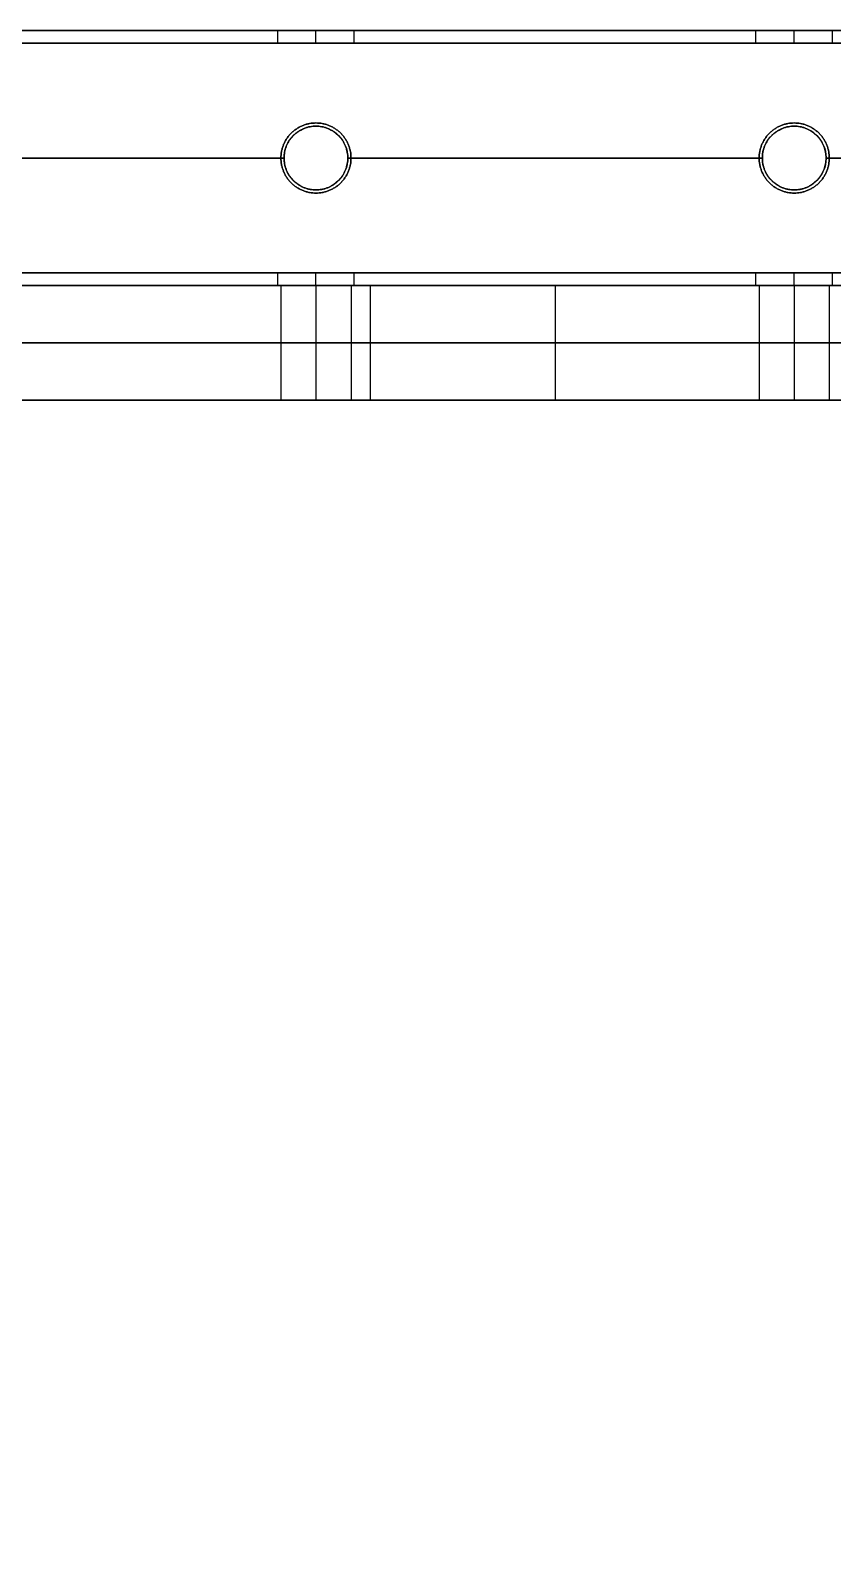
# Model space of a CAD drawing. Header units: millimetres. Extents: x -6529 to 809, y -8611 to 207.
# Drawn here: x -381.2 to -255.5, y -7534.5 to -7295 of the extents above; entities that cross this region are included whole.
import ezdxf

# ---------------------------------------------------------------- set-up
doc = ezdxf.new("R2010")
doc.units = ezdxf.units.MM
doc.header["$MEASUREMENT"] = 0
doc.layers.add('platen', color=7, linetype='Continuous', true_color=0x007f00)
doc.layers.add('staal', color=5, linetype='Continuous', true_color=0x0000ff)

# ---------------------------------------------------------------- blocks, each defined once
blk = doc.blocks.new('plaat base')
at = {"layer": 'platen'}
for p, q in [((58, -600), (1258, -600)), ((58, -600, 18), (1258, -600, 18)), ((170.5, -1232.5), (170.5, -1232.5, 18)), ((245.5, -1232.5), (245.5, -1232.5, 18)), ((165, -1238), (165, -1238, 18)), ((176, -1238), (176, -1238, 18)), ((240, -1238), (240, -1238, 18)), ((251, -1238), (251, -1238, 18)), ((170.5, -1243.5), (170.5, -1243.5, 18)), ((245.5, -1243.5), (245.5, -1243.5, 18))]:
    blk.add_line(p, q, dxfattribs=at)
for points in [[(358, 0), (179, 0), (0, 0)], [(358, 0, 18), (179, 0, 18), (0, 0, 18)], [(358, 0, 9), (179, 0, 9), (0, 0, 9)], [(179, 0), (179, 0, 9), (179, 0, 18)], [(58, -1258), (208, -1258), (358, -1258)], [(58, -1258, 18), (208, -1258, 18), (358, -1258, 18)], [(58, -1258, 9), (208, -1258, 9), (358, -1258, 9)], [(208, -1258), (208, -1258, 9), (208, -1258, 18)]]:
    blk.add_open_spline(points, degree=2, dxfattribs=at)
for points in [[(170.5, -1243.5), (165, -1243.5), (165, -1238), (165, -1232.5), (170.5, -1232.5), (176, -1232.5), (176, -1238), (176, -1243.5), (170.5, -1243.5)], [(170.5, -1243.5, 18), (165, -1243.5, 18), (165, -1238, 18), (165, -1232.5, 18), (170.5, -1232.5, 18), (176, -1232.5, 18), (176, -1238, 18), (176, -1243.5, 18), (170.5, -1243.5, 18)], [(245.5, -1243.5), (240, -1243.5), (240, -1238), (240, -1232.5), (245.5, -1232.5), (251, -1232.5), (251, -1238), (251, -1243.5), (245.5, -1243.5)], [(245.5, -1243.5, 18), (240, -1243.5, 18), (240, -1238, 18), (240, -1232.5, 18), (245.5, -1232.5, 18), (251, -1232.5, 18), (251, -1238, 18), (251, -1243.5, 18), (245.5, -1243.5, 18)]]:
    blk.add_rational_spline(points, [1, 0.707106781187, 1, 0.707106781187, 1, 0.707106781187, 1, 0.707106781187, 1], degree=2, knots=[-31.415927, -31.415927, -31.415927, -23.561945, -23.561945, -15.707963, -15.707963, -7.853982, -7.853982, 0, 0, 0], dxfattribs=at)
blk = doc.blocks.new('plaat laag')
at = {"layer": 'platen'}
for p, q in [((-3.52, -1064.99, -38), (14.48, -1065.05, -38)), ((-3.54, -1070.49, -43.5), (14.46, -1070.55, -43.5)), ((-3.54, -1070.49, -32.5), (14.46, -1070.55, -32.5)), ((-3.56, -1075.99, -38), (14.44, -1076.05, -38)), ((-3.77, -1139.99, -38), (14.23, -1140.05, -38)), ((-3.79, -1145.49, -43.5), (14.21, -1145.55, -43.5)), ((-3.79, -1145.49, -32.5), (14.21, -1145.55, -32.5)), ((-3.81, -1150.99, -38), (14.19, -1151.05, -38))]:
    blk.add_line(p, q, dxfattribs=at)
for points in [[(-0.19, -58, 300), (-2.18, -658, 300), (-4.16, -1257.99, 300)], [(17.81, -58.06, 300), (15.82, -658.06, 300), (13.84, -1258.05, 300)], [(-3.17, -957.99, 600), (-3.76, -1136.99, 600), (-4.35, -1315.99, 600)], [(-4.16, -1257.99, -58), (-3.66, -1107.99, -58), (-3.17, -957.99, -58)], [(5.83, -958.02, 600), (5.24, -1137.02, 600), (4.65, -1316.02, 600)], [(4.84, -1258.02, -58), (5.34, -1108.02, -58), (5.83, -958.02, -58)], [(14.83, -958.05, 600), (14.24, -1137.05, 600), (13.65, -1316.05, 600)], [(13.84, -1258.05, -58), (14.34, -1108.05, -58), (14.83, -958.05, -58)], [(-3.66, -1107.99, -58), (5.34, -1108.02, -58), (14.34, -1108.05, -58)], [(-3.76, -1136.99, 600), (5.24, -1137.02, 600), (14.24, -1137.05, 600)]]:
    blk.add_open_spline(points, degree=2, dxfattribs=at)
for points in [[(-3.54, -1070.49, -43.5), (-3.56, -1075.99, -43.5), (-3.56, -1075.99, -38), (-3.56, -1075.99, -32.5), (-3.54, -1070.49, -32.5), (-3.52, -1064.99, -32.5), (-3.52, -1064.99, -38), (-3.52, -1064.99, -43.5), (-3.54, -1070.49, -43.5)], [(14.46, -1070.55, -43.5), (14.44, -1076.05, -43.5), (14.44, -1076.05, -38), (14.44, -1076.05, -32.5), (14.46, -1070.55, -32.5), (14.48, -1065.05, -32.5), (14.48, -1065.05, -38), (14.48, -1065.05, -43.5), (14.46, -1070.55, -43.5)], [(-3.79, -1145.49, -43.5), (-3.81, -1150.99, -43.5), (-3.81, -1150.99, -38), (-3.81, -1150.99, -32.5), (-3.79, -1145.49, -32.5), (-3.77, -1139.99, -32.5), (-3.77, -1139.99, -38), (-3.77, -1139.99, -43.5), (-3.79, -1145.49, -43.5)], [(14.21, -1145.55, -43.5), (14.19, -1151.05, -43.5), (14.19, -1151.05, -38), (14.19, -1151.05, -32.5), (14.21, -1145.55, -32.5), (14.23, -1140.05, -32.5), (14.23, -1140.05, -38), (14.23, -1140.05, -43.5), (14.21, -1145.55, -43.5)]]:
    blk.add_rational_spline(points, [1, 0.707106781187, 1, 0.707106781187, 1, 0.707106781187, 1, 0.707106781187, 1], degree=2, knots=[-31.415927, -31.415927, -31.415927, -23.561945, -23.561945, -15.707963, -15.707963, -7.853982, -7.853982, 0, 0, 0], dxfattribs=at)
blk = doc.blocks.new('top plaat')
at = {"layer": 'platen'}
for p, q in [((170.5, 25.5), (170.5, 25.5, 18)), ((245.5, 25.5), (245.5, 25.5, 18)), ((165, 20), (165, 20, 18)), ((176, 20), (176, 20, 18)), ((240, 20), (240, 20, 18)), ((251, 20), (251, 20, 18)), ((170.5, 14.5), (170.5, 14.5, 18)), ((245.5, 14.5), (245.5, 14.5, 18))]:
    blk.add_line(p, q, dxfattribs=at)
for points in [[(658, 40), (349, 40), (40, 40)], [(658, 40, 18), (349, 40, 18), (40, 40, 18)], [(658, 40, 9), (349, 40, 9), (40, 40, 9)]]:
    blk.add_open_spline(points, degree=2, dxfattribs=at)
for points, knots in [([(170.5, 25.5), (176, 25.5), (176, 20), (176, 14.5), (170.5, 14.5), (165, 14.5), (165, 20), (165, 25.5), (170.5, 25.5)], [-31.415927, -31.415927, -31.415927, -23.561945, -23.561945, -15.707963, -15.707963, -7.853982, -7.853982, 0, 0, 0]), ([(170.5, 25.5, 18), (176, 25.5, 18), (176, 20, 18), (176, 14.5, 18), (170.5, 14.5, 18), (165, 14.5, 18), (165, 20, 18), (165, 25.5, 18), (170.5, 25.5, 18)], [-31.415927, -31.415927, -31.415927, -23.561945, -23.561945, -15.707963, -15.707963, -7.853982, -7.853982, 0, 0, 0]), ([(170.5, 25.5, 9), (165, 25.5, 9), (165, 20, 9), (165, 14.5, 9), (170.5, 14.5, 9), (176, 14.5, 9), (176, 20, 9), (176, 25.5, 9), (170.5, 25.5, 9)], [0, 0, 0, 7.853982, 7.853982, 15.707963, 15.707963, 23.561945, 23.561945, 31.415927, 31.415927, 31.415927]), ([(245.5, 25.5), (251, 25.5), (251, 20), (251, 14.5), (245.5, 14.5), (240, 14.5), (240, 20), (240, 25.5), (245.5, 25.5)], [-31.415927, -31.415927, -31.415927, -23.561945, -23.561945, -15.707963, -15.707963, -7.853982, -7.853982, 0, 0, 0]), ([(245.5, 25.5, 18), (251, 25.5, 18), (251, 20, 18), (251, 14.5, 18), (245.5, 14.5, 18), (240, 14.5, 18), (240, 20, 18), (240, 25.5, 18), (245.5, 25.5, 18)], [-31.415927, -31.415927, -31.415927, -23.561945, -23.561945, -15.707963, -15.707963, -7.853982, -7.853982, 0, 0, 0]), ([(245.5, 25.5, 9), (240, 25.5, 9), (240, 20, 9), (240, 14.5, 9), (245.5, 14.5, 9), (251, 14.5, 9), (251, 20, 9), (251, 25.5, 9), (245.5, 25.5, 9)], [0, 0, 0, 7.853982, 7.853982, 15.707963, 15.707963, 23.561945, 23.561945, 31.415927, 31.415927, 31.415927])]:
    blk.add_rational_spline(points, [1, 0.707106781187, 1, 0.707106781187, 1, 0.707106781187, 1, 0.707106781187, 1], degree=2, knots=knots, dxfattribs=at)

msp = doc.modelspace()

# ---------------------------------------------------------------- linework, layer by layer
at = {"layer": 'staal'}
for p, q in [((-342.47, -7297, 1972), (-342.47, -7295, 1972)), ((-342.47, -7297, 20), (-342.47, -7295, 20)), ((-342.47, -7297, 696), (-342.47, -7295, 696)), ((-336.47, -7297, 1978), (-336.47, -7295, 1978)), ((-336.47, -7297, 1966), (-336.47, -7295, 1966)), ((-336.47, -7297, 26), (-336.47, -7295, 26)), ((-336.47, -7297, 14), (-336.47, -7295, 14)), ((-336.47, -7297, 702), (-336.47, -7295, 702)), ((-336.47, -7297, 690), (-336.47, -7295, 690)), ((-330.47, -7297, 1972), (-330.47, -7295, 1972)), ((-330.47, -7297, 20), (-330.47, -7295, 20)), ((-330.47, -7297, 696), (-330.47, -7295, 696)), ((-267.47, -7297, 1972), (-267.47, -7295, 1972)), ((-267.47, -7297, 20), (-267.47, -7295, 20)), ((-267.47, -7297, 696), (-267.47, -7295, 696)), ((-261.47, -7297, 1978), (-261.47, -7295, 1978)), ((-261.47, -7297, 1966), (-261.47, -7295, 1966)), ((-261.47, -7297, 26), (-261.47, -7295, 26)), ((-261.47, -7297, 14), (-261.47, -7295, 14)), ((-261.47, -7297, 702), (-261.47, -7295, 702)), ((-261.47, -7297, 690), (-261.47, -7295, 690)), ((-255.47, -7297, 20), (-255.47, -7295, 20)), ((-336.47, -7310, 1990), (-336.47, -7310, 1992)), ((-336.47, -7310, 1952), (-336.47, -7310, 1954)), ((-336.47, -7310, 38), (-336.47, -7310, 40)), ((-336.47, -7310), (-336.47, -7310, 2)), ((-336.47, -7310, 714), (-336.47, -7310, 716)), ((-336.47, -7310, 676), (-336.47, -7310, 678)), ((-261.47, -7310, 1990), (-261.47, -7310, 1992)), ((-261.47, -7310, 1952), (-261.47, -7310, 1954)), ((-261.47, -7310, 38), (-261.47, -7310, 40)), ((-261.47, -7310), (-261.47, -7310, 2)), ((-261.47, -7310, 714), (-261.47, -7310, 716)), ((-261.47, -7310, 676), (-261.47, -7310, 678)), ((-341.47, -7315, 1990), (-341.47, -7315, 1992)), ((-341.47, -7315, 1952), (-341.47, -7315, 1954)), ((-341.47, -7315, 38), (-341.47, -7315, 40)), ((-341.47, -7315), (-341.47, -7315, 2)), ((-341.47, -7315, 714), (-341.47, -7315, 716)), ((-341.47, -7315, 676), (-341.47, -7315, 678)), ((-331.47, -7315, 1990), (-331.47, -7315, 1992)), ((-331.47, -7315, 1952), (-331.47, -7315, 1954)), ((-331.47, -7315, 38), (-331.47, -7315, 40)), ((-331.47, -7315), (-331.47, -7315, 2)), ((-331.47, -7315, 714), (-331.47, -7315, 716)), ((-331.47, -7315, 676), (-331.47, -7315, 678)), ((-266.47, -7315, 1990), (-266.47, -7315, 1992)), ((-266.47, -7315, 1952), (-266.47, -7315, 1954)), ((-266.47, -7315, 38), (-266.47, -7315, 40)), ((-266.47, -7315), (-266.47, -7315, 2)), ((-266.47, -7315, 714), (-266.47, -7315, 716)), ((-266.47, -7315, 676), (-266.47, -7315, 678)), ((-256.47, -7315, 1990), (-256.47, -7315, 1992)), ((-256.47, -7315, 1952), (-256.47, -7315, 1954)), ((-256.47, -7315, 38), (-256.47, -7315, 40)), ((-256.47, -7315), (-256.47, -7315, 2)), ((-256.47, -7315, 714), (-256.47, -7315, 716)), ((-256.47, -7315, 676), (-256.47, -7315, 678)), ((-336.47, -7320, 1952), (-336.47, -7320, 1954)), ((-336.47, -7320, 1990), (-336.47, -7320, 1992)), ((-336.47, -7320), (-336.47, -7320, 2)), ((-336.47, -7320, 38), (-336.47, -7320, 40)), ((-336.47, -7320, 676), (-336.47, -7320, 678)), ((-336.47, -7320, 714), (-336.47, -7320, 716)), ((-261.47, -7320, 1952), (-261.47, -7320, 1954)), ((-261.47, -7320, 1990), (-261.47, -7320, 1992)), ((-261.47, -7320), (-261.47, -7320, 2)), ((-261.47, -7320, 38), (-261.47, -7320, 40)), ((-261.47, -7320, 676), (-261.47, -7320, 678)), ((-261.47, -7320, 714), (-261.47, -7320, 716)), ((-342.47, -7335, 1972), (-342.47, -7333, 1972)), ((-342.47, -7335, 20), (-342.47, -7333, 20)), ((-342.47, -7335, 696), (-342.47, -7333, 696)), ((-336.47, -7335, 1978), (-336.47, -7333, 1978)), ((-336.47, -7335, 1966), (-336.47, -7333, 1966)), ((-336.47, -7335, 26), (-336.47, -7333, 26)), ((-336.47, -7335, 14), (-336.47, -7333, 14)), ((-336.47, -7335, 702), (-336.47, -7333, 702)), ((-336.47, -7335, 690), (-336.47, -7333, 690)), ((-330.47, -7335, 1972), (-330.47, -7333, 1972)), ((-330.47, -7335, 20), (-330.47, -7333, 20)), ((-330.47, -7335, 696), (-330.47, -7333, 696)), ((-267.47, -7335, 1972), (-267.47, -7333, 1972)), ((-267.47, -7335, 20), (-267.47, -7333, 20)), ((-267.47, -7335, 696), (-267.47, -7333, 696)), ((-261.47, -7335, 1978), (-261.47, -7333, 1978)), ((-261.47, -7335, 1966), (-261.47, -7333, 1966)), ((-261.47, -7335, 26), (-261.47, -7333, 26)), ((-261.47, -7335, 14), (-261.47, -7333, 14)), ((-261.47, -7335, 702), (-261.47, -7333, 702)), ((-261.47, -7335, 690), (-261.47, -7333, 690)), ((-255.47, -7335, 20), (-255.47, -7333, 20))]:
    msp.add_line(p, q, dxfattribs=at)
for points in [[(-506.97, -7295), (809.03, -7295), (809.03, -8611), (-506.97, -8611)], [(-466.97, -7335), (769.03, -7335), (769.03, -8571), (-466.97, -8571)]]:
    msp.add_lwpolyline(points, close=True, dxfattribs=at)
for centre in [(-336.47, -7315, 1952), (-336.47, -7315, 1991), (-336.47, -7315, 1953), (-336.47, -7315), (-336.47, -7315, 39), (-336.47, -7315, 1), (-336.47, -7315, 676), (-336.47, -7315, 715), (-336.47, -7315, 677), (-261.47, -7315, 1952), (-261.47, -7315, 1991), (-261.47, -7315, 1953), (-261.47, -7315), (-261.47, -7315, 39), (-261.47, -7315, 1), (-261.47, -7315, 676), (-261.47, -7315, 715), (-261.47, -7315, 677)]:
    msp.add_circle(centre, 5, dxfattribs=at)
for points in [[(-506.97, -7295, 1952), (151.03, -7295, 1952), (809.03, -7295, 1952)], [(-506.97, -7295, 1992), (151.03, -7295, 1992), (809.03, -7295, 1992)], [(809.03, -7295), (151.03, -7295), (-506.97, -7295)], [(809.03, -7295, 40), (151.03, -7295, 40), (-506.97, -7295, 40)], [(-506.97, -7295, 676), (151.03, -7295, 676), (809.03, -7295, 676)], [(-506.97, -7295, 716), (151.03, -7295, 716), (809.03, -7295, 716)], [(-405.47, -7295, 1972), (-373.97, -7295, 1972), (-342.47, -7295, 1972)], [(-342.47, -7295, 20), (-373.97, -7295, 20), (-405.47, -7295, 20)], [(-405.47, -7295, 696), (-373.97, -7295, 696), (-342.47, -7295, 696)], [(-330.47, -7295, 1972), (-298.97, -7295, 1972), (-267.47, -7295, 1972)], [(-267.47, -7295, 20), (-298.97, -7295, 20), (-330.47, -7295, 20)], [(-330.47, -7295, 696), (-298.97, -7295, 696), (-267.47, -7295, 696)], [(-192.47, -7295, 20), (-223.97, -7295, 20), (-255.47, -7295, 20)], [(-504.97, -7297, 1990), (151.03, -7297, 1990), (807.03, -7297, 1990)], [(-504.97, -7297, 1954), (151.03, -7297, 1954), (807.03, -7297, 1954)], [(807.03, -7297, 38), (151.03, -7297, 38), (-504.97, -7297, 38)], [(807.03, -7297, 2), (151.03, -7297, 2), (-504.97, -7297, 2)], [(-504.97, -7297, 714), (151.03, -7297, 714), (807.03, -7297, 714)], [(-504.97, -7297, 678), (151.03, -7297, 678), (807.03, -7297, 678)], [(-405.47, -7297, 1972), (-373.97, -7297, 1972), (-342.47, -7297, 1972)], [(-342.47, -7297, 20), (-373.97, -7297, 20), (-405.47, -7297, 20)], [(-405.47, -7297, 696), (-373.97, -7297, 696), (-342.47, -7297, 696)], [(-330.47, -7297, 1972), (-298.97, -7297, 1972), (-267.47, -7297, 1972)], [(-267.47, -7297, 20), (-298.97, -7297, 20), (-330.47, -7297, 20)], [(-330.47, -7297, 696), (-298.97, -7297, 696), (-267.47, -7297, 696)], [(-406.47, -7315, 1992), (-373.97, -7315, 1992), (-341.47, -7315, 1992)], [(-406.47, -7315, 1990), (-373.97, -7315, 1990), (-341.47, -7315, 1990)], [(-406.47, -7315, 1954), (-373.97, -7315, 1954), (-341.47, -7315, 1954)], [(-406.47, -7315, 1952), (-373.97, -7315, 1952), (-341.47, -7315, 1952)], [(-341.47, -7315, 40), (-373.97, -7315, 40), (-406.47, -7315, 40)], [(-341.47, -7315, 38), (-373.97, -7315, 38), (-406.47, -7315, 38)], [(-341.47, -7315, 2), (-373.97, -7315, 2), (-406.47, -7315, 2)], [(-341.47, -7315), (-373.97, -7315), (-406.47, -7315)], [(-406.47, -7315, 716), (-373.97, -7315, 716), (-341.47, -7315, 716)], [(-406.47, -7315, 714), (-373.97, -7315, 714), (-341.47, -7315, 714)], [(-406.47, -7315, 678), (-373.97, -7315, 678), (-341.47, -7315, 678)], [(-406.47, -7315, 676), (-373.97, -7315, 676), (-341.47, -7315, 676)], [(-331.47, -7315, 1992), (-298.97, -7315, 1992), (-266.47, -7315, 1992)], [(-331.47, -7315, 1990), (-298.97, -7315, 1990), (-266.47, -7315, 1990)], [(-331.47, -7315, 1954), (-298.97, -7315, 1954), (-266.47, -7315, 1954)], [(-331.47, -7315, 1952), (-298.97, -7315, 1952), (-266.47, -7315, 1952)], [(-266.47, -7315, 40), (-298.97, -7315, 40), (-331.47, -7315, 40)], [(-266.47, -7315, 38), (-298.97, -7315, 38), (-331.47, -7315, 38)], [(-266.47, -7315, 2), (-298.97, -7315, 2), (-331.47, -7315, 2)], [(-266.47, -7315), (-298.97, -7315), (-331.47, -7315)], [(-331.47, -7315, 716), (-298.97, -7315, 716), (-266.47, -7315, 716)], [(-331.47, -7315, 714), (-298.97, -7315, 714), (-266.47, -7315, 714)], [(-331.47, -7315, 678), (-298.97, -7315, 678), (-266.47, -7315, 678)], [(-331.47, -7315, 676), (-298.97, -7315, 676), (-266.47, -7315, 676)], [(-256.47, -7315, 1992), (-223.97, -7315, 1992), (-191.47, -7315, 1992)], [(-256.47, -7315, 1990), (-223.97, -7315, 1990), (-191.47, -7315, 1990)], [(-256.47, -7315, 1954), (-223.97, -7315, 1954), (-191.47, -7315, 1954)], [(-256.47, -7315, 1952), (-223.97, -7315, 1952), (-191.47, -7315, 1952)], [(-191.47, -7315, 40), (-223.97, -7315, 40), (-256.47, -7315, 40)], [(-191.47, -7315, 38), (-223.97, -7315, 38), (-256.47, -7315, 38)], [(-191.47, -7315, 2), (-223.97, -7315, 2), (-256.47, -7315, 2)], [(-191.47, -7315), (-223.97, -7315), (-256.47, -7315)], [(-256.47, -7315, 716), (-223.97, -7315, 716), (-191.47, -7315, 716)], [(-256.47, -7315, 714), (-223.97, -7315, 714), (-191.47, -7315, 714)], [(-256.47, -7315, 678), (-223.97, -7315, 678), (-191.47, -7315, 678)], [(-256.47, -7315, 676), (-223.97, -7315, 676), (-191.47, -7315, 676)], [(-468.97, -7333, 1990), (151.03, -7333, 1990), (771.03, -7333, 1990)], [(-468.97, -7333, 1954), (151.03, -7333, 1954), (771.03, -7333, 1954)], [(771.03, -7333, 38), (151.03, -7333, 38), (-468.97, -7333, 38)], [(771.03, -7333, 2), (151.03, -7333, 2), (-468.97, -7333, 2)], [(-468.97, -7333, 714), (151.03, -7333, 714), (771.03, -7333, 714)], [(-468.97, -7333, 678), (151.03, -7333, 678), (771.03, -7333, 678)], [(-405.47, -7333, 1972), (-373.97, -7333, 1972), (-342.47, -7333, 1972)], [(-342.47, -7333, 20), (-373.97, -7333, 20), (-405.47, -7333, 20)], [(-405.47, -7333, 696), (-373.97, -7333, 696), (-342.47, -7333, 696)], [(-330.47, -7333, 1972), (-298.97, -7333, 1972), (-267.47, -7333, 1972)], [(-267.47, -7333, 20), (-298.97, -7333, 20), (-330.47, -7333, 20)], [(-330.47, -7333, 696), (-298.97, -7333, 696), (-267.47, -7333, 696)], [(-192.47, -7333, 20), (-223.97, -7333, 20), (-255.47, -7333, 20)], [(-466.97, -7335, 1952), (151.03, -7335, 1952), (769.03, -7335, 1952)], [(-466.97, -7335, 1992), (151.03, -7335, 1992), (769.03, -7335, 1992)], [(769.03, -7335), (151.03, -7335), (-466.97, -7335)], [(769.03, -7335, 40), (151.03, -7335, 40), (-466.97, -7335, 40)], [(-466.97, -7335, 676), (151.03, -7335, 676), (769.03, -7335, 676)], [(-466.97, -7335, 716), (151.03, -7335, 716), (769.03, -7335, 716)], [(-405.47, -7335, 1972), (-373.97, -7335, 1972), (-342.47, -7335, 1972)], [(-342.47, -7335, 20), (-373.97, -7335, 20), (-405.47, -7335, 20)], [(-405.47, -7335, 696), (-373.97, -7335, 696), (-342.47, -7335, 696)], [(-330.47, -7335, 1972), (-298.97, -7335, 1972), (-267.47, -7335, 1972)], [(-267.47, -7335, 20), (-298.97, -7335, 20), (-330.47, -7335, 20)], [(-330.47, -7335, 696), (-298.97, -7335, 696), (-267.47, -7335, 696)]]:
    msp.add_open_spline(points, degree=2, dxfattribs=at)
for points, weights, knots in [([(-336.47, -7295, 1978), (-330.47, -7295, 1978), (-330.47, -7295, 1972), (-330.47, -7295, 1966), (-336.47, -7295, 1966), (-342.47, -7295, 1966), (-342.47, -7295, 1972), (-342.47, -7295, 1978), (-336.47, -7295, 1978)], [0.999999860338, 0.707106851018, 1, 0.707106781187, 1, 0.707106781187, 1, 0.707106851018, 0.999999860338], [-31.415927, -31.415927, -31.415927, -23.561946, -23.561946, -15.707963, -15.707963, -7.853981, -7.853981, 0, 0, 0]), ([(-336.47, -7295, 26), (-342.47, -7295, 26), (-342.47, -7295, 20), (-342.47, -7295, 14), (-336.47, -7295, 14), (-330.47, -7295, 14), (-330.47, -7295, 20), (-330.47, -7295, 26), (-336.47, -7295, 26)], [0.999999860338, 0.707106851018, 1, 0.707106781187, 1, 0.707106781187, 1, 0.707106851018, 0.999999860338], [-31.415927, -31.415927, -31.415927, -23.561946, -23.561946, -15.707963, -15.707963, -7.853981, -7.853981, 0, 0, 0]), ([(-336.47, -7295, 702), (-330.47, -7295, 702), (-330.47, -7295, 696), (-330.47, -7295, 690), (-336.47, -7295, 690), (-342.47, -7295, 690), (-342.47, -7295, 696), (-342.47, -7295, 702), (-336.47, -7295, 702)], [0.999999860338, 0.707106851018, 1, 0.707106781187, 1, 0.707106781187, 1, 0.707106851018, 0.999999860338], [-31.415927, -31.415927, -31.415927, -23.561946, -23.561946, -15.707963, -15.707963, -7.853981, -7.853981, 0, 0, 0]), ([(-261.47, -7295, 1978), (-255.47, -7295, 1978), (-255.47, -7295, 1972), (-255.47, -7295, 1966), (-261.47, -7295, 1966), (-267.47, -7295, 1966), (-267.47, -7295, 1972), (-267.47, -7295, 1978), (-261.47, -7295, 1978)], [1, 0.707106781187, 1, 0.707106781187, 1, 0.707106781187, 1, 0.707106781187, 1], [-31.415927, -31.415927, -31.415927, -23.561945, -23.561945, -15.707963, -15.707963, -7.853982, -7.853982, 0, 0, 0]), ([(-261.47, -7295, 26), (-267.47, -7295, 26), (-267.47, -7295, 20), (-267.47, -7295, 14), (-261.47, -7295, 14), (-255.47, -7295, 14), (-255.47, -7295, 20), (-255.47, -7295, 26), (-261.47, -7295, 26)], [1, 0.707106781187, 1, 0.707106781187, 1, 0.707106781187, 1, 0.707106781187, 1], [-31.415927, -31.415927, -31.415927, -23.561945, -23.561945, -15.707963, -15.707963, -7.853982, -7.853982, 0, 0, 0]), ([(-261.47, -7295, 702), (-255.47, -7295, 702), (-255.47, -7295, 696), (-255.47, -7295, 690), (-261.47, -7295, 690), (-267.47, -7295, 690), (-267.47, -7295, 696), (-267.47, -7295, 702), (-261.47, -7295, 702)], [1, 0.707106781187, 1, 0.707106781187, 1, 0.707106781187, 1, 0.707106781187, 1], [-31.415927, -31.415927, -31.415927, -23.561945, -23.561945, -15.707963, -15.707963, -7.853982, -7.853982, 0, 0, 0]), ([(-336.47, -7297, 1978), (-342.47, -7297, 1978), (-342.47, -7297, 1972), (-342.47, -7297, 1966), (-336.47, -7297, 1966), (-330.47, -7297, 1966), (-330.47, -7297, 1972), (-330.47, -7297, 1978), (-336.47, -7297, 1978)], [1, 0.707106781187, 1, 0.707106781187, 1, 0.707106781187, 1, 0.707106781187, 1], [0, 0, 0, 7.853982, 7.853982, 15.707963, 15.707963, 23.561945, 23.561945, 31.415927, 31.415927, 31.415927]), ([(-336.47, -7297, 26), (-330.47, -7297, 26), (-330.47, -7297, 20), (-330.47, -7297, 14), (-336.47, -7297, 14), (-342.47, -7297, 14), (-342.47, -7297, 20), (-342.47, -7297, 26), (-336.47, -7297, 26)], [1, 0.707106781187, 1, 0.707106781187, 1, 0.707106781187, 1, 0.707106781187, 1], [0, 0, 0, 7.853982, 7.853982, 15.707963, 15.707963, 23.561945, 23.561945, 31.415927, 31.415927, 31.415927]), ([(-336.47, -7297, 702), (-342.47, -7297, 702), (-342.47, -7297, 696), (-342.47, -7297, 690), (-336.47, -7297, 690), (-330.47, -7297, 690), (-330.47, -7297, 696), (-330.47, -7297, 702), (-336.47, -7297, 702)], [1, 0.707106781187, 1, 0.707106781187, 1, 0.707106781187, 1, 0.707106781187, 1], [0, 0, 0, 7.853982, 7.853982, 15.707963, 15.707963, 23.561945, 23.561945, 31.415927, 31.415927, 31.415927]), ([(-261.47, -7297, 1978), (-267.47, -7297, 1978), (-267.47, -7297, 1972), (-267.47, -7297, 1966), (-261.47, -7297, 1966), (-255.47, -7297, 1966), (-255.47, -7297, 1972), (-255.47, -7297, 1978), (-261.47, -7297, 1978)], [1, 0.707106781187, 1, 0.707106781187, 1, 0.707106781187, 1, 0.707106781187, 1], [0, 0, 0, 7.853982, 7.853982, 15.707963, 15.707963, 23.561945, 23.561945, 31.415927, 31.415927, 31.415927]), ([(-261.47, -7297, 26), (-255.47, -7297, 26), (-255.47, -7297, 20), (-255.47, -7297, 14), (-261.47, -7297, 14), (-267.47, -7297, 14), (-267.47, -7297, 20), (-267.47, -7297, 26), (-261.47, -7297, 26)], [1, 0.707106781187, 1, 0.707106781187, 1, 0.707106781187, 1, 0.707106781187, 1], [0, 0, 0, 7.853982, 7.853982, 15.707963, 15.707963, 23.561945, 23.561945, 31.415927, 31.415927, 31.415927]), ([(-261.47, -7297, 702), (-267.47, -7297, 702), (-267.47, -7297, 696), (-267.47, -7297, 690), (-261.47, -7297, 690), (-255.47, -7297, 690), (-255.47, -7297, 696), (-255.47, -7297, 702), (-261.47, -7297, 702)], [1, 0.707106781187, 1, 0.707106781187, 1, 0.707106781187, 1, 0.707106781187, 1], [0, 0, 0, 7.853982, 7.853982, 15.707963, 15.707963, 23.561945, 23.561945, 31.415927, 31.415927, 31.415927]), ([(-336.47, -7320, 1992), (-331.47, -7320, 1992), (-331.47, -7315, 1992), (-331.47, -7310, 1992), (-336.47, -7310, 1992), (-341.47, -7310, 1992), (-341.47, -7315, 1992), (-341.47, -7320, 1992), (-336.47, -7320, 1992)], [1, 0.707106781187, 1, 0.707106781187, 1, 0.707106781187, 1, 0.707106781187, 1], [-31.415927, -31.415927, -31.415927, -23.561945, -23.561945, -15.707963, -15.707963, -7.853982, -7.853982, 0, 0, 0]), ([(-336.47, -7320, 1990), (-341.47, -7320, 1990), (-341.47, -7315, 1990), (-341.47, -7310, 1990), (-336.47, -7310, 1990), (-331.47, -7310, 1990), (-331.47, -7315, 1990), (-331.47, -7320, 1990), (-336.47, -7320, 1990)], [1, 0.707106781187, 1, 0.707106781187, 1, 0.707106781187, 1, 0.707106781187, 1], [0, 0, 0, 7.853982, 7.853982, 15.707963, 15.707963, 23.561945, 23.561945, 31.415927, 31.415927, 31.415927]), ([(-336.47, -7320, 1954), (-331.47, -7320, 1954), (-331.47, -7315, 1954), (-331.47, -7310, 1954), (-336.47, -7310, 1954), (-341.47, -7310, 1954), (-341.47, -7315, 1954), (-341.47, -7320, 1954), (-336.47, -7320, 1954)], [1, 0.707106781187, 1, 0.707106781187, 1, 0.707106781187, 1, 0.707106781187, 1], [-31.415927, -31.415927, -31.415927, -23.561945, -23.561945, -15.707963, -15.707963, -7.853982, -7.853982, 0, 0, 0]), ([(-336.47, -7320, 40), (-341.47, -7320, 40), (-341.47, -7315, 40), (-341.47, -7310, 40), (-336.47, -7310, 40), (-331.47, -7310, 40), (-331.47, -7315, 40), (-331.47, -7320, 40), (-336.47, -7320, 40)], [1, 0.707106781187, 1, 0.707106781187, 1, 0.707106781187, 1, 0.707106781187, 1], [-31.415927, -31.415927, -31.415927, -23.561945, -23.561945, -15.707963, -15.707963, -7.853982, -7.853982, 0, 0, 0]), ([(-336.47, -7320, 38), (-331.47, -7320, 38), (-331.47, -7315, 38), (-331.47, -7310, 38), (-336.47, -7310, 38), (-341.47, -7310, 38), (-341.47, -7315, 38), (-341.47, -7320, 38), (-336.47, -7320, 38)], [1, 0.707106781187, 1, 0.707106781187, 1, 0.707106781187, 1, 0.707106781187, 1], [0, 0, 0, 7.853982, 7.853982, 15.707963, 15.707963, 23.561945, 23.561945, 31.415927, 31.415927, 31.415927]), ([(-336.47, -7320, 2), (-341.47, -7320, 2), (-341.47, -7315, 2), (-341.47, -7310, 2), (-336.47, -7310, 2), (-331.47, -7310, 2), (-331.47, -7315, 2), (-331.47, -7320, 2), (-336.47, -7320, 2)], [1, 0.707106781187, 1, 0.707106781187, 1, 0.707106781187, 1, 0.707106781187, 1], [-31.415927, -31.415927, -31.415927, -23.561945, -23.561945, -15.707963, -15.707963, -7.853982, -7.853982, 0, 0, 0]), ([(-336.47, -7320, 716), (-331.47, -7320, 716), (-331.47, -7315, 716), (-331.47, -7310, 716), (-336.47, -7310, 716), (-341.47, -7310, 716), (-341.47, -7315, 716), (-341.47, -7320, 716), (-336.47, -7320, 716)], [1, 0.707106781187, 1, 0.707106781187, 1, 0.707106781187, 1, 0.707106781187, 1], [-31.415927, -31.415927, -31.415927, -23.561945, -23.561945, -15.707963, -15.707963, -7.853982, -7.853982, 0, 0, 0]), ([(-336.47, -7320, 714), (-341.47, -7320, 714), (-341.47, -7315, 714), (-341.47, -7310, 714), (-336.47, -7310, 714), (-331.47, -7310, 714), (-331.47, -7315, 714), (-331.47, -7320, 714), (-336.47, -7320, 714)], [1, 0.707106781187, 1, 0.707106781187, 1, 0.707106781187, 1, 0.707106781187, 1], [0, 0, 0, 7.853982, 7.853982, 15.707963, 15.707963, 23.561945, 23.561945, 31.415927, 31.415927, 31.415927]), ([(-336.47, -7320, 678), (-331.47, -7320, 678), (-331.47, -7315, 678), (-331.47, -7310, 678), (-336.47, -7310, 678), (-341.47, -7310, 678), (-341.47, -7315, 678), (-341.47, -7320, 678), (-336.47, -7320, 678)], [1, 0.707106781187, 1, 0.707106781187, 1, 0.707106781187, 1, 0.707106781187, 1], [-31.415927, -31.415927, -31.415927, -23.561945, -23.561945, -15.707963, -15.707963, -7.853982, -7.853982, 0, 0, 0]), ([(-261.47, -7320, 1992), (-256.47, -7320, 1992), (-256.47, -7315, 1992), (-256.47, -7310, 1992), (-261.47, -7310, 1992), (-266.47, -7310, 1992), (-266.47, -7315, 1992), (-266.47, -7320, 1992), (-261.47, -7320, 1992)], [1, 0.707106781187, 1, 0.707106781187, 1, 0.707106781187, 1, 0.707106781187, 1], [-31.415927, -31.415927, -31.415927, -23.561945, -23.561945, -15.707963, -15.707963, -7.853982, -7.853982, 0, 0, 0]), ([(-261.47, -7320, 1990), (-266.47, -7320, 1990), (-266.47, -7315, 1990), (-266.47, -7310, 1990), (-261.47, -7310, 1990), (-256.47, -7310, 1990), (-256.47, -7315, 1990), (-256.47, -7320, 1990), (-261.47, -7320, 1990)], [1, 0.707106781187, 1, 0.707106781187, 1, 0.707106781187, 1, 0.707106781187, 1], [0, 0, 0, 7.853982, 7.853982, 15.707963, 15.707963, 23.561945, 23.561945, 31.415927, 31.415927, 31.415927]), ([(-261.47, -7320, 1954), (-256.47, -7320, 1954), (-256.47, -7315, 1954), (-256.47, -7310, 1954), (-261.47, -7310, 1954), (-266.47, -7310, 1954), (-266.47, -7315, 1954), (-266.47, -7320, 1954), (-261.47, -7320, 1954)], [1, 0.707106781187, 1, 0.707106781187, 1, 0.707106781187, 1, 0.707106781187, 1], [-31.415927, -31.415927, -31.415927, -23.561945, -23.561945, -15.707963, -15.707963, -7.853982, -7.853982, 0, 0, 0]), ([(-261.47, -7320, 40), (-266.47, -7320, 40), (-266.47, -7315, 40), (-266.47, -7310, 40), (-261.47, -7310, 40), (-256.47, -7310, 40), (-256.47, -7315, 40), (-256.47, -7320, 40), (-261.47, -7320, 40)], [1, 0.707106781187, 1, 0.707106781187, 1, 0.707106781187, 1, 0.707106781187, 1], [-31.415927, -31.415927, -31.415927, -23.561945, -23.561945, -15.707963, -15.707963, -7.853982, -7.853982, 0, 0, 0]), ([(-261.47, -7320, 38), (-256.47, -7320, 38), (-256.47, -7315, 38), (-256.47, -7310, 38), (-261.47, -7310, 38), (-266.47, -7310, 38), (-266.47, -7315, 38), (-266.47, -7320, 38), (-261.47, -7320, 38)], [1, 0.707106781187, 1, 0.707106781187, 1, 0.707106781187, 1, 0.707106781187, 1], [0, 0, 0, 7.853982, 7.853982, 15.707963, 15.707963, 23.561945, 23.561945, 31.415927, 31.415927, 31.415927]), ([(-261.47, -7320, 2), (-266.47, -7320, 2), (-266.47, -7315, 2), (-266.47, -7310, 2), (-261.47, -7310, 2), (-256.47, -7310, 2), (-256.47, -7315, 2), (-256.47, -7320, 2), (-261.47, -7320, 2)], [1, 0.707106781187, 1, 0.707106781187, 1, 0.707106781187, 1, 0.707106781187, 1], [-31.415927, -31.415927, -31.415927, -23.561945, -23.561945, -15.707963, -15.707963, -7.853982, -7.853982, 0, 0, 0]), ([(-261.47, -7320, 716), (-256.47, -7320, 716), (-256.47, -7315, 716), (-256.47, -7310, 716), (-261.47, -7310, 716), (-266.47, -7310, 716), (-266.47, -7315, 716), (-266.47, -7320, 716), (-261.47, -7320, 716)], [1, 0.707106781187, 1, 0.707106781187, 1, 0.707106781187, 1, 0.707106781187, 1], [-31.415927, -31.415927, -31.415927, -23.561945, -23.561945, -15.707963, -15.707963, -7.853982, -7.853982, 0, 0, 0]), ([(-261.47, -7320, 714), (-266.47, -7320, 714), (-266.47, -7315, 714), (-266.47, -7310, 714), (-261.47, -7310, 714), (-256.47, -7310, 714), (-256.47, -7315, 714), (-256.47, -7320, 714), (-261.47, -7320, 714)], [1, 0.707106781187, 1, 0.707106781187, 1, 0.707106781187, 1, 0.707106781187, 1], [0, 0, 0, 7.853982, 7.853982, 15.707963, 15.707963, 23.561945, 23.561945, 31.415927, 31.415927, 31.415927]), ([(-261.47, -7320, 678), (-256.47, -7320, 678), (-256.47, -7315, 678), (-256.47, -7310, 678), (-261.47, -7310, 678), (-266.47, -7310, 678), (-266.47, -7315, 678), (-266.47, -7320, 678), (-261.47, -7320, 678)], [1, 0.707106781187, 1, 0.707106781187, 1, 0.707106781187, 1, 0.707106781187, 1], [-31.415927, -31.415927, -31.415927, -23.561945, -23.561945, -15.707963, -15.707963, -7.853982, -7.853982, 0, 0, 0]), ([(-336.47, -7333, 1978), (-330.47, -7333, 1978), (-330.47, -7333, 1972), (-330.47, -7333, 1966), (-336.47, -7333, 1966), (-342.47, -7333, 1966), (-342.47, -7333, 1972), (-342.47, -7333, 1978), (-336.47, -7333, 1978)], [1, 0.707106781187, 1, 0.707106781187, 1, 0.707106781187, 1, 0.707106781187, 1], [-31.415927, -31.415927, -31.415927, -23.561945, -23.561945, -15.707963, -15.707963, -7.853982, -7.853982, 0, 0, 0]), ([(-336.47, -7333, 26), (-342.47, -7333, 26), (-342.47, -7333, 20), (-342.47, -7333, 14), (-336.47, -7333, 14), (-330.47, -7333, 14), (-330.47, -7333, 20), (-330.47, -7333, 26), (-336.47, -7333, 26)], [0.999999860338, 0.707106851018, 1, 0.707106781187, 1, 0.707106781187, 1, 0.707106851018, 0.999999860338], [-31.415927, -31.415927, -31.415927, -23.561946, -23.561946, -15.707963, -15.707963, -7.853981, -7.853981, 0, 0, 0]), ([(-336.47, -7333, 702), (-330.47, -7333, 702), (-330.47, -7333, 696), (-330.47, -7333, 690), (-336.47, -7333, 690), (-342.47, -7333, 690), (-342.47, -7333, 696), (-342.47, -7333, 702), (-336.47, -7333, 702)], [1, 0.707106781187, 1, 0.707106781187, 1, 0.707106781187, 1, 0.707106781187, 1], [-31.415927, -31.415927, -31.415927, -23.561945, -23.561945, -15.707963, -15.707963, -7.853982, -7.853982, 0, 0, 0]), ([(-261.47, -7333, 1978), (-255.47, -7333, 1978), (-255.47, -7333, 1972), (-255.47, -7333, 1966), (-261.47, -7333, 1966), (-267.47, -7333, 1966), (-267.47, -7333, 1972), (-267.47, -7333, 1978), (-261.47, -7333, 1978)], [1, 0.707106781187, 1, 0.707106781187, 1, 0.707106781187, 1, 0.707106781187, 1], [-31.415927, -31.415927, -31.415927, -23.561945, -23.561945, -15.707963, -15.707963, -7.853982, -7.853982, 0, 0, 0]), ([(-261.47, -7333, 26), (-267.47, -7333, 26), (-267.47, -7333, 20), (-267.47, -7333, 14), (-261.47, -7333, 14), (-255.47, -7333, 14), (-255.47, -7333, 20), (-255.47, -7333, 26), (-261.47, -7333, 26)], [1, 0.707106781187, 1, 0.707106781187, 1, 0.707106781187, 1, 0.707106781187, 1], [-31.415927, -31.415927, -31.415927, -23.561945, -23.561945, -15.707963, -15.707963, -7.853982, -7.853982, 0, 0, 0]), ([(-261.47, -7333, 702), (-255.47, -7333, 702), (-255.47, -7333, 696), (-255.47, -7333, 690), (-261.47, -7333, 690), (-267.47, -7333, 690), (-267.47, -7333, 696), (-267.47, -7333, 702), (-261.47, -7333, 702)], [1, 0.707106781187, 1, 0.707106781187, 1, 0.707106781187, 1, 0.707106781187, 1], [-31.415927, -31.415927, -31.415927, -23.561945, -23.561945, -15.707963, -15.707963, -7.853982, -7.853982, 0, 0, 0]), ([(-336.47, -7335, 1978), (-342.47, -7335, 1978), (-342.47, -7335, 1972), (-342.47, -7335, 1966), (-336.47, -7335, 1966), (-330.47, -7335, 1966), (-330.47, -7335, 1972), (-330.47, -7335, 1978), (-336.47, -7335, 1978)], [1, 0.707106781187, 1, 0.707106781187, 1, 0.707106781187, 1, 0.707106781187, 1], [0, 0, 0, 7.853982, 7.853982, 15.707963, 15.707963, 23.561945, 23.561945, 31.415927, 31.415927, 31.415927]), ([(-336.47, -7335, 26), (-330.47, -7335, 26), (-330.47, -7335, 20), (-330.47, -7335, 14), (-336.47, -7335, 14), (-342.47, -7335, 14), (-342.47, -7335, 20), (-342.47, -7335, 26), (-336.47, -7335, 26)], [1, 0.707106781187, 1, 0.707106781187, 1, 0.707106781187, 1, 0.707106781187, 1], [0, 0, 0, 7.853982, 7.853982, 15.707963, 15.707963, 23.561945, 23.561945, 31.415927, 31.415927, 31.415927]), ([(-336.47, -7335, 702), (-342.47, -7335, 702), (-342.47, -7335, 696), (-342.47, -7335, 690), (-336.47, -7335, 690), (-330.47, -7335, 690), (-330.47, -7335, 696), (-330.47, -7335, 702), (-336.47, -7335, 702)], [1, 0.707106781187, 1, 0.707106781187, 1, 0.707106781187, 1, 0.707106781187, 1], [0, 0, 0, 7.853982, 7.853982, 15.707963, 15.707963, 23.561945, 23.561945, 31.415927, 31.415927, 31.415927]), ([(-261.47, -7335, 1978), (-267.47, -7335, 1978), (-267.47, -7335, 1972), (-267.47, -7335, 1966), (-261.47, -7335, 1966), (-255.47, -7335, 1966), (-255.47, -7335, 1972), (-255.47, -7335, 1978), (-261.47, -7335, 1978)], [1, 0.707106781187, 1, 0.707106781187, 1, 0.707106781187, 1, 0.707106781187, 1], [0, 0, 0, 7.853982, 7.853982, 15.707963, 15.707963, 23.561945, 23.561945, 31.415927, 31.415927, 31.415927]), ([(-261.47, -7335, 26), (-255.47, -7335, 26), (-255.47, -7335, 20), (-255.47, -7335, 14), (-261.47, -7335, 14), (-267.47, -7335, 14), (-267.47, -7335, 20), (-267.47, -7335, 26), (-261.47, -7335, 26)], [1, 0.707106781187, 1, 0.707106781187, 1, 0.707106781187, 1, 0.707106781187, 1], [0, 0, 0, 7.853982, 7.853982, 15.707963, 15.707963, 23.561945, 23.561945, 31.415927, 31.415927, 31.415927]), ([(-261.47, -7335, 702), (-267.47, -7335, 702), (-267.47, -7335, 696), (-267.47, -7335, 690), (-261.47, -7335, 690), (-255.47, -7335, 690), (-255.47, -7335, 696), (-255.47, -7335, 702), (-261.47, -7335, 702)], [1, 0.707106781187, 1, 0.707106781187, 1, 0.707106781187, 1, 0.707106781187, 1], [0, 0, 0, 7.853982, 7.853982, 15.707963, 15.707963, 23.561945, 23.561945, 31.415927, 31.415927, 31.415927])]:
    msp.add_rational_spline(points, weights, degree=2, knots=knots, dxfattribs=at)

# ---------------------------------------------------------------- block references
at = {"layer": 'platen'}
for name, p in [('top plaat', (-506.97, -7335, 1992)), ('plaat base', (-506.97, -7353, 40))]:
    msp.add_blockref(name, p, dxfattribs=at)
at = {"layer": 'platen', "rotation": 270.1894193054011}
msp.add_blockref('plaat laag', (809.03, -7335, 58), dxfattribs=at)
at = {"layer": 'platen', "extrusion": (0, -1, 0)}
msp.add_blockref('plaat base', (-506.97, 1934, 7335), dxfattribs=at)

doc.saveas('drawing.dxf')
